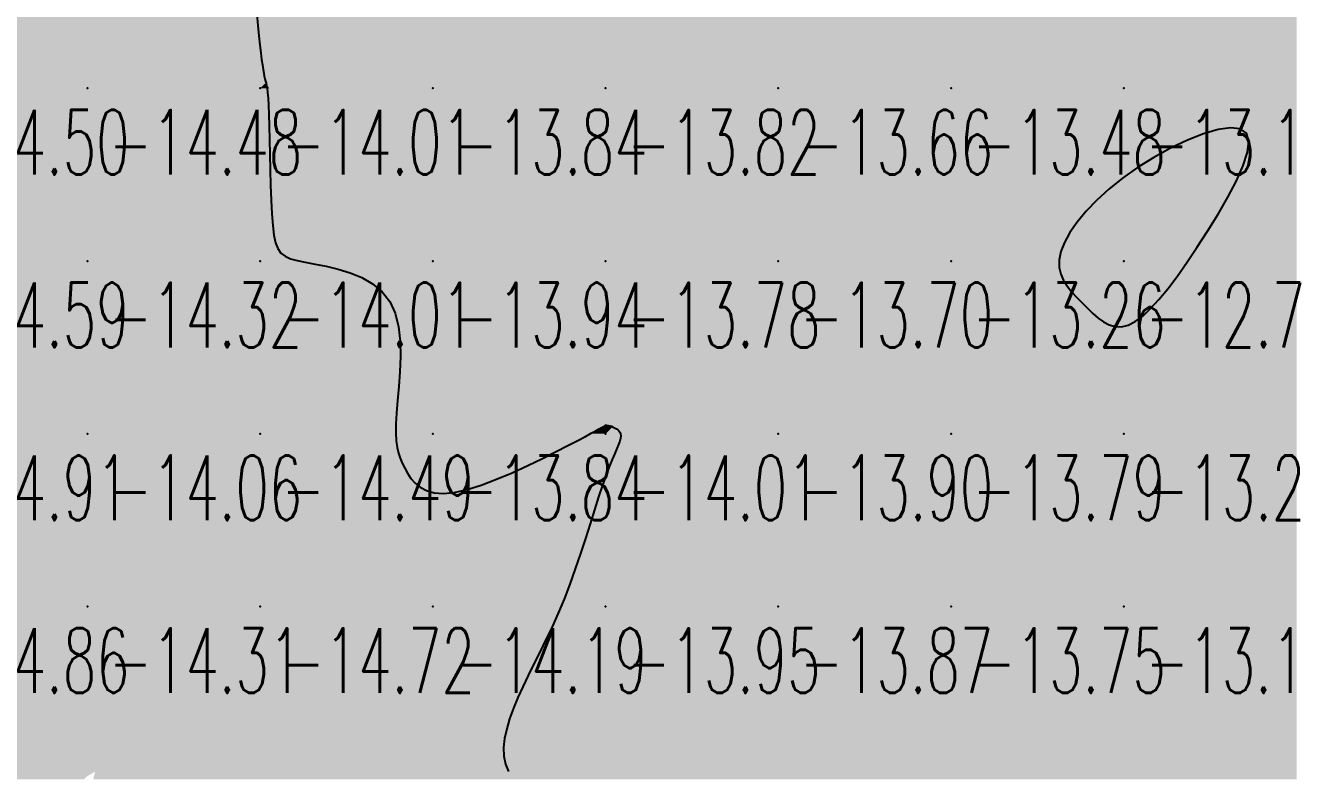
# Model space of a CAD drawing. Header units: millimetres. Extents: x 88261 to 90953, y 390274 to 392322.
# Drawn here: x 89586.7 to 89660.1, y 391637.7 to 391680.9 of the extents above; entities that cross this region are included whole.
import ezdxf
from ezdxf.enums import TextEntityAlignment as Align

# ---------------------------------------------------------------- set-up
doc = ezdxf.new("R2010")
doc.units = ezdxf.units.MM
doc.header["$LTSCALE"] = 25
for name, color, linetype in [('CN_03_00', 7, 'Continuous'), ('COTEAlt', 7, 'Continuous'), ('TN_COLORIAGE', 7, 'Continuous')]:
    doc.layers.add(name, color=color, linetype=linetype)
doc.styles.add('Simplex 1.0', font='Simplex.shx', dxfattribs={"width": 0.99, "height": 2.5})
doc.styles.get("Standard").update_dxf_attribs({"font": 'times.ttf'})

# ---------------------------------------------------------------- blocks, each defined once
blk = doc.blocks.new('COTE')
at = {"color": 0}
blk.add_point((0, 0), dxfattribs=at)
at = {"layer": 'COTEAlt'}
blk.add_attdef('ALT', text='', height=3.75, dxfattribs=at).set_placement((1.25, -1.25), align=Align.TOP_LEFT)

msp = doc.modelspace()

# ---------------------------------------------------------------- linework, layer by layer
at = {"layer": 'CN_03_00', "elevation": -14, "flags": 128}
msp.add_lwpolyline([(89600.055, 391681.533), (89600.121, 391680.87), (89600.184, 391680.267), (89600.241, 391679.742), (89600.292, 391679.293), (89600.339, 391678.913), (89600.382, 391678.594), (89600.421, 391678.329), (89600.459, 391678.111), (89600.494, 391677.932), (89600.529, 391677.784), (89600.563, 391677.66), (89600.596, 391677.538), (89600.628, 391677.4), (89600.659, 391677.223), (89600.688, 391676.987), (89600.714, 391676.672), (89600.737, 391676.255), (89600.758, 391675.716), (89600.775, 391675.044), (89600.79, 391674.265), (89600.807, 391673.412), (89600.826, 391672.523), (89600.851, 391671.631), (89600.884, 391670.771), (89600.927, 391669.98), (89600.981, 391669.292), (89601.052, 391668.733), (89601.148, 391668.294), (89601.28, 391667.957), (89601.46, 391667.704), (89601.697, 391667.517), (89602.003, 391667.377), (89602.389, 391667.266), (89602.866, 391667.167), (89603.437, 391667.062), (89604.08, 391666.936), (89604.764, 391666.773), (89605.46, 391666.559), (89606.137, 391666.279), (89606.765, 391665.919), (89607.314, 391665.464), (89607.755, 391664.899), (89608.064, 391664.216), (89608.257, 391663.439), (89608.353, 391662.596), (89608.374, 391661.717), (89608.342, 391660.832), (89608.278, 391659.97), (89608.204, 391659.161), (89608.14, 391658.434), (89608.105, 391657.812), (89608.101, 391657.285), (89608.126, 391656.839), (89608.179, 391656.457), (89608.256, 391656.123), (89608.358, 391655.822), (89608.481, 391655.536), (89608.625, 391655.252), (89608.79, 391654.957), (89608.985, 391654.662), (89609.224, 391654.386), (89609.517, 391654.143), (89609.878, 391653.951), (89610.318, 391653.826), (89610.85, 391653.784), (89611.485, 391653.843), (89612.229, 391654.011), (89613.058, 391654.273), (89613.941, 391654.607), (89614.846, 391654.99), (89615.743, 391655.399), (89616.601, 391655.812), (89617.388, 391656.207), (89618.075, 391656.56), (89618.636, 391656.854), (89619.081, 391657.091), (89619.425, 391657.278), (89619.684, 391657.42), (89619.875, 391657.526), (89620.012, 391657.6), (89620.113, 391657.651), (89620.192, 391657.683), (89620.263, 391657.704), (89620.33, 391657.715), (89620.395, 391657.716), (89620.459, 391657.709), (89620.522, 391657.694), (89620.587, 391657.673), (89620.655, 391657.645), (89620.727, 391657.612), (89620.803, 391657.575), (89620.881, 391657.53), (89620.955, 391657.476), (89621.021, 391657.411), (89621.074, 391657.331), (89621.11, 391657.235), (89621.125, 391657.119), (89621.113, 391656.981), (89621.072, 391656.818), (89621.002, 391656.623), (89620.904, 391656.385), (89620.782, 391656.097), (89620.635, 391655.749), (89620.467, 391655.333), (89620.278, 391654.84), (89620.072, 391654.261), (89619.848, 391653.591), (89619.608, 391652.844), (89619.352, 391652.036), (89619.081, 391651.184), (89618.794, 391650.305), (89618.492, 391649.416), (89618.176, 391648.535), (89617.845, 391647.678), (89617.501, 391646.858), (89617.149, 391646.076), (89616.794, 391645.327), (89616.442, 391644.609), (89616.098, 391643.918), (89615.767, 391643.251), (89615.456, 391642.603), (89615.17, 391641.971), (89614.914, 391641.353), (89614.697, 391640.751), (89614.525, 391640.169), (89614.407, 391639.611), (89614.35, 391639.079), (89614.362, 391638.579), (89614.451, 391638.114), (89614.624, 391637.686)], dxfattribs=at)
at = {"layer": 'CN_03_00', "elevation": -13, "flags": 128}
msp.add_lwpolyline([(89650.914, 391663.738), (89651.347, 391664.058), (89651.804, 391664.485), (89652.287, 391665.012), (89652.797, 391665.635), (89653.333, 391666.349), (89653.895, 391667.147), (89654.486, 391668.023), (89655.099, 391668.969), (89655.706, 391669.952), (89656.274, 391670.937), (89656.769, 391671.887), (89657.158, 391672.768), (89657.407, 391673.544), (89657.482, 391674.177), (89657.351, 391674.634), (89656.991, 391674.887), (89656.43, 391674.95), (89655.707, 391674.847), (89654.862, 391674.6), (89653.934, 391674.234), (89652.963, 391673.77), (89651.988, 391673.234), (89651.048, 391672.647), (89650.178, 391672.031), (89649.388, 391671.397), (89648.682, 391670.757), (89648.066, 391670.119), (89647.546, 391669.494), (89647.125, 391668.89), (89646.809, 391668.319), (89646.602, 391667.789), (89646.508, 391667.308), (89646.513, 391666.872), (89646.604, 391666.474), (89646.767, 391666.107), (89646.986, 391665.764), (89647.248, 391665.439), (89647.537, 391665.125), (89647.84, 391664.815), (89648.144, 391664.506), (89648.451, 391664.209), (89648.762, 391663.94), (89649.082, 391663.713), (89649.413, 391663.544), (89649.758, 391663.447), (89650.122, 391663.437), (89650.506, 391663.531), (89650.914, 391663.738)], close=True, dxfattribs=at)
at = {"layer": 'TN_COLORIAGE', "color": 231}
for points in [[(89580.249, 391687.239, -14.623), (89580.249, 391677.239, -14.623), (89590.249, 391687.239, -14.623)], [(89580.249, 391677.239, -14.623), (89590.249, 391677.239, -14.623), (89590.249, 391687.239, -14.623)], [(89590.249, 391687.239, -14), (89599.719, 391687.239, -14), (89590.249, 391677.239, -14), (89599.575, 391686.566, -14)], [(89590.249, 391677.239, -14), (89599.575, 391686.566, -14), (89600.249, 391677.239, -14), (89600.249, 391679.378, -14)], [(89600.532, 391677.522, -14.009), (89600.249, 391679.378, -14.009), (89600.249, 391677.239, -14.009)], [(89600.532, 391677.522, -14.009), (89600.797, 391677.239, -14.009), (89600.249, 391677.239, -14.009)], [(89580.249, 391667.239, -14.483), (89590.249, 391667.239, -14.483), (89590.249, 391677.239, -14.483)], [(89580.249, 391677.239, -14.483), (89580.249, 391667.239, -14.483), (89590.249, 391677.239, -14.483)], [(89590.249, 391667.239, -14.009), (89600.249, 391667.239, -14.009), (89600.249, 391677.239, -14.009)], [(89590.249, 391677.239, -14.009), (89590.249, 391667.239, -14.009), (89600.249, 391677.239, -14.009)], [(89600.249, 391667.239, -14), (89600.828, 391667.818, -14), (89600.249, 391677.239, -14), (89600.797, 391677.239, -14)], [(89580.249, 391657.239, -14.316), (89590.249, 391657.239, -14.316), (89590.249, 391667.239, -14.316)], [(89580.249, 391667.239, -14.316), (89580.249, 391657.239, -14.316), (89590.249, 391667.239, -14.316)], [(89590.249, 391657.239, -14.01), (89600.249, 391657.239, -14.01), (89600.249, 391667.239, -14.01)], [(89590.249, 391667.239, -14.01), (89590.249, 391657.239, -14.01), (89600.249, 391667.239, -14.01)], [(89600.828, 391667.818, -14.01), (89601.782, 391667.239, -14.01), (89600.249, 391667.239, -14.01)], [(89600.249, 391657.239, -14), (89609.238, 391666.229, -14), (89600.249, 391667.239, -14), (89601.782, 391667.239, -14)], [(89607.794, 391657.239, -14.494), (89609.238, 391666.229, -14.494), (89600.249, 391657.239, -14.494)], [(89620.249, 391657.801, -14.013), (89619.487, 391657.239, -14.013), (89620.249, 391657.239, -14.013)], [(89620.668, 391657.658, -14.013), (89620.249, 391657.801, -14.013), (89620.249, 391657.239, -14.013)], [(89580.249, 391647.239, -14.064), (89590.249, 391647.239, -14.064), (89590.249, 391657.239, -14.064)], [(89580.249, 391657.239, -14.064), (89580.249, 391647.239, -14.064), (89590.249, 391657.239, -14.064)], [(89590.249, 391657.239, -14.494), (89590.249, 391647.239, -14.494), (89600.249, 391657.239, -14.494)], [(89590.249, 391647.239, -14.494), (89600.249, 391647.239, -14.494), (89600.249, 391657.239, -14.494)], [(89600.249, 391647.239, -14), (89608.427, 391655.417, -14), (89600.249, 391657.239, -14), (89607.794, 391657.239, -14)], [(89610.249, 391647.239, -14), (89610.249, 391652.6, -14), (89620.249, 391657.239, -14), (89619.487, 391657.239, -14)], [(89610.249, 391647.239, -14), (89617.994, 391647.239, -14), (89620.249, 391657.239, -14), (89620.249, 391655.271, -14)], [(89620.668, 391657.658, -14.013), (89621.44, 391657.239, -14.013), (89620.249, 391657.239, -14.013)], [(89621.44, 391657.239, -14.013), (89620.249, 391655.271, -14.013), (89620.249, 391657.239, -14.013)], [(89600.249, 391647.239, -14), (89608.427, 391655.417, -14), (89610.249, 391647.239, -14), (89610.249, 391652.6, -14)], [(89580.249, 391647.239, -14.308), (89580.249, 391637.239, -14.308), (89590.249, 391647.239, -14.308)], [(89590.04, 391637.239, -14.308), (89590.249, 391637.425, -14.308), (89580.249, 391637.239, -14.308), (89590.249, 391647.239, -14.308)], [(89590.697, 391637.687, -14.308), (89590.249, 391637.425, -14.308), (89600.249, 391647.239, -14.308), (89590.249, 391647.239, -14.308)], [(89590.697, 391637.687, -14.632), (89590.592, 391637.239, -14.632), (89600.249, 391647.239, -14.632), (89600.249, 391637.239, -14.632)], [(89600.249, 391647.239, -14.186), (89600.249, 391637.239, -14.186), (89610.249, 391647.239, -14.186)], [(89600.249, 391637.239, -14.186), (89610.249, 391637.239, -14.186), (89610.249, 391647.239, -14.186)], [(89610.249, 391647.239, -14), (89617.994, 391647.239, -14), (89610.249, 391637.239, -14), (89614.846, 391641.836, -14)], [(89613.642, 391637.239, -14.046), (89614.846, 391641.836, -14.046), (89610.249, 391637.239, -14.046)]]:
    msp.add_solid(points, dxfattribs=at)
at = {"layer": 'TN_COLORIAGE', "color": 221}
for points in [[(89600.249, 391679.378, -13.965), (89599.575, 391686.566, -13.965), (89600.249, 391687.239, -13.965)], [(89600.249, 391679.378, -13.674), (89600.532, 391677.522, -13.674), (89600.249, 391687.239, -13.674), (89610.249, 391687.239, -13.674)], [(89600.797, 391677.239, -13.674), (89600.532, 391677.522, -13.674), (89610.249, 391677.239, -13.674), (89610.249, 391687.239, -13.674)], [(89610.249, 391687.239, -13.845), (89610.249, 391677.239, -13.845), (89620.249, 391687.239, -13.845)], [(89610.249, 391677.239, -13.845), (89620.249, 391677.239, -13.845), (89620.249, 391687.239, -13.845)], [(89620.249, 391677.239, -13.522), (89630.249, 391677.239, -13.522), (89630.249, 391687.239, -13.522)], [(89620.249, 391687.239, -13.522), (89620.249, 391677.239, -13.522), (89630.249, 391687.239, -13.522)], [(89630.249, 391677.239, -13.741), (89640.249, 391677.239, -13.741), (89640.249, 391687.239, -13.741)], [(89630.249, 391687.239, -13.741), (89630.249, 391677.239, -13.741), (89640.249, 391687.239, -13.741)], [(89640.249, 391687.239, -13), (89648.058, 391687.239, -13), (89640.249, 391677.239, -13), (89647.221, 391684.211, -13)], [(89650.249, 391677.239, -13.017), (89660.249, 391677.239, -13.017), (89660.249, 391687.239, -13.017)], [(89650.249, 391677.239, -13), (89650.249, 391681.983, -13), (89660.249, 391687.239, -13), (89659.5, 391687.239, -13)], [(89640.249, 391677.239, -13), (89647.221, 391684.211, -13), (89650.249, 391677.239, -13), (89650.249, 391681.983, -13)], [(89600.797, 391677.239, -13.836), (89600.828, 391667.818, -13.836), (89610.249, 391677.239, -13.836)], [(89601.782, 391667.239, -13.836), (89600.828, 391667.818, -13.836), (89610.249, 391667.239, -13.836), (89610.249, 391677.239, -13.836)], [(89610.249, 391667.239, -13.82), (89620.249, 391667.239, -13.82), (89620.249, 391677.239, -13.82)], [(89610.249, 391677.239, -13.82), (89610.249, 391667.239, -13.82), (89620.249, 391677.239, -13.82)], [(89620.249, 391667.239, -13.664), (89630.249, 391667.239, -13.664), (89630.249, 391677.239, -13.664)], [(89620.249, 391677.239, -13.664), (89620.249, 391667.239, -13.664), (89630.249, 391677.239, -13.664)], [(89630.249, 391677.239, -13.478), (89630.249, 391667.239, -13.478), (89640.249, 391677.239, -13.478)], [(89630.249, 391667.239, -13.478), (89640.249, 391667.239, -13.478), (89640.249, 391677.239, -13.478)], [(89640.249, 391677.239, -13.187), (89640.249, 391667.239, -13.187), (89650.249, 391677.239, -13.187)], [(89640.249, 391667.239, -13), (89645.378, 391667.239, -13), (89650.249, 391677.239, -13), (89650.249, 391672.933, -13)], [(89650.249, 391677.239, -13), (89650.249, 391672.933, -13), (89660.249, 391677.239, -13), (89659.917, 391676.908, -13)], [(89660.249, 391667.239, -13), (89654.187, 391667.239, -13), (89660.249, 391677.239, -13), (89659.917, 391676.908, -13)], [(89601.782, 391667.239, -13.944), (89609.238, 391666.229, -13.944), (89610.249, 391667.239, -13.944)], [(89609.238, 391666.229, -13.839), (89607.794, 391657.239, -13.839), (89610.249, 391667.239, -13.839), (89610.249, 391657.239, -13.839)], [(89610.249, 391667.239, -13.777), (89610.249, 391657.239, -13.777), (89620.249, 391667.239, -13.777)], [(89619.487, 391657.239, -13.777), (89620.249, 391657.801, -13.777), (89610.249, 391657.239, -13.777), (89620.249, 391667.239, -13.777)], [(89620.249, 391657.801, -13.697), (89620.668, 391657.658, -13.697), (89620.249, 391667.239, -13.697), (89630.249, 391667.239, -13.697)], [(89621.44, 391657.239, -13.697), (89620.668, 391657.658, -13.697), (89630.249, 391657.239, -13.697), (89630.249, 391667.239, -13.697)], [(89630.249, 391667.239, -13.261), (89630.249, 391657.239, -13.261), (89640.249, 391667.239, -13.261)], [(89630.249, 391657.239, -13.261), (89640.249, 391657.239, -13.261), (89640.249, 391667.239, -13.261)], [(89640.249, 391657.239, -13), (89647.853, 391664.844, -13), (89640.249, 391667.239, -13), (89645.378, 391667.239, -13)], [(89660.249, 391667.239, -13), (89654.187, 391667.239, -13), (89650.249, 391657.239, -13), (89650.249, 391662.275, -13)], [(89650.249, 391657.239, -13.382), (89660.249, 391657.239, -13.382), (89660.249, 391667.239, -13.382)], [(89640.249, 391657.239, -13), (89647.853, 391664.844, -13), (89650.249, 391657.239, -13), (89650.249, 391662.275, -13)], [(89607.794, 391657.239, -13.839), (89608.427, 391655.417, -13.839), (89610.249, 391657.239, -13.839)], [(89610.249, 391652.6, -13.839), (89608.427, 391655.417, -13.839), (89610.249, 391657.239, -13.839)], [(89619.487, 391657.239, -13.839), (89610.249, 391652.6, -13.839), (89610.249, 391657.239, -13.839)], [(89620.249, 391655.271, -13.902), (89621.44, 391657.239, -13.902), (89620.249, 391647.239, -13.902), (89630.249, 391657.239, -13.902)], [(89620.249, 391647.239, -13.902), (89630.249, 391647.239, -13.902), (89630.249, 391657.239, -13.902)], [(89630.249, 391657.239, -13.787), (89630.249, 391647.239, -13.787), (89640.249, 391657.239, -13.787)], [(89630.249, 391647.239, -13.787), (89640.249, 391647.239, -13.787), (89640.249, 391657.239, -13.787)], [(89640.249, 391657.239, -13.251), (89640.249, 391647.239, -13.251), (89650.249, 391657.239, -13.251)], [(89640.249, 391647.239, -13.251), (89650.249, 391647.239, -13.251), (89650.249, 391657.239, -13.251)], [(89650.249, 391657.239, -13.49), (89650.249, 391647.239, -13.49), (89660.249, 391657.239, -13.49)], [(89650.249, 391647.239, -13.49), (89660.249, 391647.239, -13.49), (89660.249, 391657.239, -13.49)], [(89620.249, 391655.271, -13.946), (89617.994, 391647.239, -13.946), (89620.249, 391647.239, -13.946)], [(89614.846, 391641.836, -13.91), (89613.642, 391637.239, -13.91), (89620.249, 391647.239, -13.91), (89620.249, 391637.239, -13.91)], [(89614.846, 391641.836, -13.946), (89617.994, 391647.239, -13.946), (89620.249, 391647.239, -13.946)], [(89620.249, 391647.239, -13.87), (89620.249, 391637.239, -13.87), (89630.249, 391647.239, -13.87)], [(89620.249, 391637.239, -13.87), (89630.249, 391637.239, -13.87), (89630.249, 391647.239, -13.87)], [(89630.249, 391647.239, -13.747), (89630.249, 391637.239, -13.747), (89640.249, 391647.239, -13.747)], [(89630.249, 391637.239, -13.747), (89640.249, 391637.239, -13.747), (89640.249, 391647.239, -13.747)], [(89640.249, 391647.239, -13.111), (89640.249, 391637.239, -13.111), (89650.249, 391647.239, -13.111)], [(89640.249, 391637.239, -13.111), (89650.249, 391637.239, -13.111), (89650.249, 391647.239, -13.111)], [(89650.249, 391647.239, -13.254), (89650.249, 391637.239, -13.254), (89660.249, 391647.239, -13.254)], [(89650.249, 391637.239, -13.254), (89660.249, 391637.239, -13.254), (89660.249, 391647.239, -13.254)]]:
    msp.add_solid(points, dxfattribs=at)
at = {"layer": 'TN_COLORIAGE', "color": 211}
for points in [[(89659.917, 391676.908, -12.752), (89650.249, 391672.933, -12.752), (89650.249, 391667.239, -12.752)], [(89659.917, 391676.908, -12.752), (89654.187, 391667.239, -12.752), (89650.249, 391667.239, -12.752)], [(89650.249, 391672.933, -12.752), (89645.378, 391667.239, -12.752), (89650.249, 391667.239, -12.752)], [(89645.378, 391667.239, -12.752), (89647.853, 391664.844, -12.752), (89650.249, 391667.239, -12.752)], [(89650.249, 391662.275, -12.752), (89647.853, 391664.844, -12.752), (89650.249, 391667.239, -12.752)], [(89650.249, 391662.275, -12.752), (89654.187, 391667.239, -12.752), (89650.249, 391667.239, -12.752)]]:
    msp.add_solid(points, dxfattribs=at)

# ---------------------------------------------------------------- block references
at = {"layer": 'COTEAlt'}
ref = msp.add_blockref('COTE', (89580.249, 391677.239), dxfattribs=at)
ref.add_attrib('ALT', '-14.50', dxfattribs={"height": 3.75, "style": 'Simplex 1.0', "width": 0.6}).set_placement((89581.499, 391675.989), align=Align.TOP_LEFT)
ref = msp.add_blockref('COTE', (89590.249, 391677.239), dxfattribs=at)
ref.add_attrib('ALT', '-14.48', dxfattribs={"height": 3.75, "style": 'Simplex 1.0', "width": 0.6}).set_placement((89591.499, 391675.989), align=Align.TOP_LEFT)
ref = msp.add_blockref('COTE', (89600.249, 391677.239), dxfattribs=at)
ref.add_attrib('ALT', '-14.01', dxfattribs={"height": 3.75, "style": 'Simplex 1.0', "width": 0.6}).set_placement((89601.499, 391675.989), align=Align.TOP_LEFT)
ref = msp.add_blockref('COTE', (89610.249, 391677.239), dxfattribs=at)
ref.add_attrib('ALT', '-13.84', dxfattribs={"height": 3.75, "style": 'Simplex 1.0', "width": 0.6}).set_placement((89611.499, 391675.989), align=Align.TOP_LEFT)
ref = msp.add_blockref('COTE', (89620.249, 391677.239), dxfattribs=at)
ref.add_attrib('ALT', '-13.82', dxfattribs={"height": 3.75, "style": 'Simplex 1.0', "width": 0.6}).set_placement((89621.499, 391675.989), align=Align.TOP_LEFT)
ref = msp.add_blockref('COTE', (89630.249, 391677.239), dxfattribs=at)
ref.add_attrib('ALT', '-13.66', dxfattribs={"height": 3.75, "style": 'Simplex 1.0', "width": 0.6}).set_placement((89631.499, 391675.989), align=Align.TOP_LEFT)
ref = msp.add_blockref('COTE', (89640.249, 391677.239), dxfattribs=at)
ref.add_attrib('ALT', '-13.48', dxfattribs={"height": 3.75, "style": 'Simplex 1.0', "width": 0.6}).set_placement((89641.499, 391675.989), align=Align.TOP_LEFT)
ref = msp.add_blockref('COTE', (89650.249, 391677.239), dxfattribs=at)
ref.add_attrib('ALT', '-13.19', dxfattribs={"height": 3.75, "style": 'Simplex 1.0', "width": 0.6}).set_placement((89651.499, 391675.989), align=Align.TOP_LEFT)
ref = msp.add_blockref('COTE', (89580.249, 391667.239), dxfattribs=at)
ref.add_attrib('ALT', '-14.59', dxfattribs={"height": 3.75, "style": 'Simplex 1.0', "width": 0.6}).set_placement((89581.499, 391665.989), align=Align.TOP_LEFT)
ref = msp.add_blockref('COTE', (89590.249, 391667.239), dxfattribs=at)
ref.add_attrib('ALT', '-14.32', dxfattribs={"height": 3.75, "style": 'Simplex 1.0', "width": 0.6}).set_placement((89591.499, 391665.989), align=Align.TOP_LEFT)
ref = msp.add_blockref('COTE', (89600.249, 391667.239), dxfattribs=at)
ref.add_attrib('ALT', '-14.01', dxfattribs={"height": 3.75, "style": 'Simplex 1.0', "width": 0.6}).set_placement((89601.499, 391665.989), align=Align.TOP_LEFT)
ref = msp.add_blockref('COTE', (89610.249, 391667.239), dxfattribs=at)
ref.add_attrib('ALT', '-13.94', dxfattribs={"height": 3.75, "style": 'Simplex 1.0', "width": 0.6}).set_placement((89611.499, 391665.989), align=Align.TOP_LEFT)
ref = msp.add_blockref('COTE', (89620.249, 391667.239), dxfattribs=at)
ref.add_attrib('ALT', '-13.78', dxfattribs={"height": 3.75, "style": 'Simplex 1.0', "width": 0.6}).set_placement((89621.499, 391665.989), align=Align.TOP_LEFT)
ref = msp.add_blockref('COTE', (89630.249, 391667.239), dxfattribs=at)
ref.add_attrib('ALT', '-13.70', dxfattribs={"height": 3.75, "style": 'Simplex 1.0', "width": 0.6}).set_placement((89631.499, 391665.989), align=Align.TOP_LEFT)
ref = msp.add_blockref('COTE', (89640.249, 391667.239), dxfattribs=at)
ref.add_attrib('ALT', '-13.26', dxfattribs={"height": 3.75, "style": 'Simplex 1.0', "width": 0.6}).set_placement((89641.499, 391665.989), align=Align.TOP_LEFT)
ref = msp.add_blockref('COTE', (89650.249, 391667.239), dxfattribs=at)
ref.add_attrib('ALT', '-12.75', dxfattribs={"height": 3.75, "style": 'Simplex 1.0', "width": 0.6}).set_placement((89651.499, 391665.989), align=Align.TOP_LEFT)
ref = msp.add_blockref('COTE', (89580.249, 391657.239), dxfattribs=at)
ref.add_attrib('ALT', '-14.91', dxfattribs={"height": 3.75, "style": 'Simplex 1.0', "width": 0.6}).set_placement((89581.499, 391655.989), align=Align.TOP_LEFT)
ref = msp.add_blockref('COTE', (89590.249, 391657.239), dxfattribs=at)
ref.add_attrib('ALT', '-14.06', dxfattribs={"height": 3.75, "style": 'Simplex 1.0', "width": 0.6}).set_placement((89591.499, 391655.989), align=Align.TOP_LEFT)
ref = msp.add_blockref('COTE', (89600.249, 391657.239), dxfattribs=at)
ref.add_attrib('ALT', '-14.49', dxfattribs={"height": 3.75, "style": 'Simplex 1.0', "width": 0.6}).set_placement((89601.499, 391655.989), align=Align.TOP_LEFT)
ref = msp.add_blockref('COTE', (89610.249, 391657.239), dxfattribs=at)
ref.add_attrib('ALT', '-13.84', dxfattribs={"height": 3.75, "style": 'Simplex 1.0', "width": 0.6}).set_placement((89611.499, 391655.989), align=Align.TOP_LEFT)
ref = msp.add_blockref('COTE', (89620.249, 391657.239), dxfattribs=at)
ref.add_attrib('ALT', '-14.01', dxfattribs={"height": 3.75, "style": 'Simplex 1.0', "width": 0.6}).set_placement((89621.499, 391655.989), align=Align.TOP_LEFT)
ref = msp.add_blockref('COTE', (89630.249, 391657.239), dxfattribs=at)
ref.add_attrib('ALT', '-13.90', dxfattribs={"height": 3.75, "style": 'Simplex 1.0', "width": 0.6}).set_placement((89631.499, 391655.989), align=Align.TOP_LEFT)
ref = msp.add_blockref('COTE', (89640.249, 391657.239), dxfattribs=at)
ref.add_attrib('ALT', '-13.79', dxfattribs={"height": 3.75, "style": 'Simplex 1.0', "width": 0.6}).set_placement((89641.499, 391655.989), align=Align.TOP_LEFT)
ref = msp.add_blockref('COTE', (89650.249, 391657.239), dxfattribs=at)
ref.add_attrib('ALT', '-13.25', dxfattribs={"height": 3.75, "style": 'Simplex 1.0', "width": 0.6}).set_placement((89651.499, 391655.989), align=Align.TOP_LEFT)
ref = msp.add_blockref('COTE', (89580.249, 391647.239), dxfattribs=at)
ref.add_attrib('ALT', '-14.86', dxfattribs={"height": 3.75, "style": 'Simplex 1.0', "width": 0.6}).set_placement((89581.499, 391645.989), align=Align.TOP_LEFT)
ref = msp.add_blockref('COTE', (89590.249, 391647.239), dxfattribs=at)
ref.add_attrib('ALT', '-14.31', dxfattribs={"height": 3.75, "style": 'Simplex 1.0', "width": 0.6}).set_placement((89591.499, 391645.989), align=Align.TOP_LEFT)
ref = msp.add_blockref('COTE', (89600.249, 391647.239), dxfattribs=at)
ref.add_attrib('ALT', '-14.72', dxfattribs={"height": 3.75, "style": 'Simplex 1.0', "width": 0.6}).set_placement((89601.499, 391645.989), align=Align.TOP_LEFT)
ref = msp.add_blockref('COTE', (89610.249, 391647.239), dxfattribs=at)
ref.add_attrib('ALT', '-14.19', dxfattribs={"height": 3.75, "style": 'Simplex 1.0', "width": 0.6}).set_placement((89611.499, 391645.989), align=Align.TOP_LEFT)
ref = msp.add_blockref('COTE', (89620.249, 391647.239), dxfattribs=at)
ref.add_attrib('ALT', '-13.95', dxfattribs={"height": 3.75, "style": 'Simplex 1.0', "width": 0.6}).set_placement((89621.499, 391645.989), align=Align.TOP_LEFT)
ref = msp.add_blockref('COTE', (89630.249, 391647.239), dxfattribs=at)
ref.add_attrib('ALT', '-13.87', dxfattribs={"height": 3.75, "style": 'Simplex 1.0', "width": 0.6}).set_placement((89631.499, 391645.989), align=Align.TOP_LEFT)
ref = msp.add_blockref('COTE', (89640.249, 391647.239), dxfattribs=at)
ref.add_attrib('ALT', '-13.75', dxfattribs={"height": 3.75, "style": 'Simplex 1.0', "width": 0.6}).set_placement((89641.499, 391645.989), align=Align.TOP_LEFT)
ref = msp.add_blockref('COTE', (89650.249, 391647.239), dxfattribs=at)
ref.add_attrib('ALT', '-13.11', dxfattribs={"height": 3.75, "style": 'Simplex 1.0', "width": 0.6}).set_placement((89651.499, 391645.989), align=Align.TOP_LEFT)

doc.saveas('drawing.dxf')
